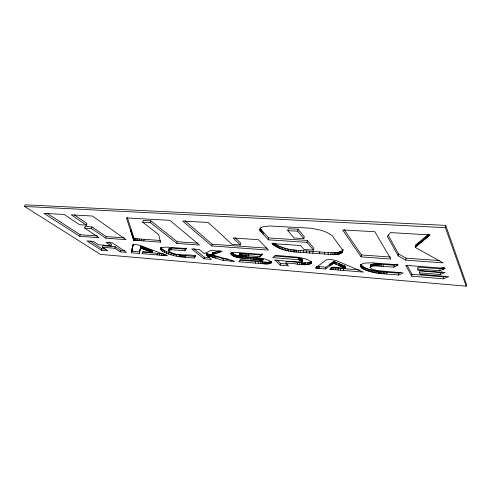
<?xml version="1.0" encoding="UTF-8"?>
<svg xmlns="http://www.w3.org/2000/svg" width="491" height="491" viewBox="0 0 491 491"><rect width="100%" height="100%" fill="white"/><g stroke="black" fill="none" stroke-linecap="round" stroke-linejoin="round"><path stroke-width="0.74" d="M360.326 265.834C362.1 261.936 368.207 263.311 371.693 262.777L398.269 264.833L393.88 267.147L375.351 265.797L371.57 266.19L370.183 267.19L371.742 268.933L377.156 270.596L403.117 272.922L398.594 275.064C388.755 273.917 378.598 274.199 369.029 271.265C366.096 270.001 359.75 268.945 360.541 264.6M259.892 229.972L260.322 228.057L261.513 230.144L268.712 237.957L307.391 240.443L313.847 248.25L313.479 250.128L307.004 242.364L268.301 239.817L260.15 230.807L260.31 227.83M239.504 255.51L240.995 255.203L260.015 256.652L262.384 254.448L235.84 252.405L232.126 252.705L230.985 253.473L231.384 254.516L233.016 255.805L237.877 257.585L259.764 259.862L261.881 260.359L262.648 261.077L240.872 259.622L238.694 261.721L258.34 263.36C262.378 263.102 267.632 265.3 271.136 262.789L270.688 261.703L269.271 260.543L264.508 258.812L241.67 256.455L239.504 255.51L239.903 253.706L240.664 253.466L260.402 254.921L261.31 254.086M239.903 253.706L240.093 254.068M466.217 286.185L466.45 284.277L445.699 225.387L25.115 204.815L24.55 206.459L100.489 254.399L466.217 286.185L445.386 227.664L445.699 225.387M441.937 267.926L440.01 268.767L418.001 267.116L417.718 269.056L439.74 270.737L442.71 269.461L442.882 268.135M442.71 269.461L443.269 267.969M443.091 269.295L443.625 267.81M443.453 269.136L443.956 267.669M443.784 268.994L444.251 267.54M444.073 268.865L445.196 268.368L405.787 265.349L411.703 276.163L443.324 278.796L443.576 276.881L445.619 276.065M439.74 270.737L440.01 268.767M440.402 272.566L419.823 270.928L419.547 272.843L440.145 274.506L440.402 272.566L442.274 271.805M442.311 269.627L442.575 267.65M426.163 238.233L426.476 236.061L428.502 234.367L428.189 236.552L415.196 247.403L443.091 262.869L405.762 260.138L398.183 255.872L387.374 236.41L390.511 232.593L430.091 234.937L428.189 236.552M427.244 237.337L427.557 235.158M428.974 235.895L429.183 234.434M422.358 241.369L422.671 239.227L426.476 236.061M423.696 240.271L424.009 238.117M424.973 239.215L425.286 237.055M417.681 245.248L417.994 243.143L422.671 239.227M418.682 244.414L418.989 242.302M419.805 243.481L420.112 241.357M421.033 242.462L421.346 240.332M415.196 247.403L415.503 245.322L417.994 243.143M415.3 247.292L415.613 245.205M415.441 247.55L415.644 246.163M415.619 247.01L415.932 244.917M411.703 276.163L411.98 274.285L407.125 265.324M416.135 246.562L416.448 244.469M416.828 245.973L417.141 243.874M405.762 260.138L406.063 258.162L398.496 253.884L388.08 234.956M396.716 265.723L396.912 264.446M397.059 265.551L397.256 264.268M397.379 265.392L397.575 264.103M398.594 275.064L398.882 273.205L400.822 272.278M393.88 267.147L394.181 265.244L396.028 264.305M396.347 265.907L396.55 264.631M398.183 255.872L398.496 253.884M384.723 273.898L385.018 272.057L398.882 273.205M386.748 274.07L387.043 272.229M381.783 273.64L382.078 271.805L385.018 272.057M383.201 266.312L383.508 264.422L394.181 265.244M383.084 273.757L383.385 271.916M378.745 265.981L379.058 264.097L383.508 264.422M378.144 273.229L378.444 271.4L382.078 271.805M378.684 273.309L378.984 271.474M379.979 266.073L380.286 264.183M379.255 273.383L379.555 271.548M379.924 273.456L380.224 271.621M381.452 266.183L381.759 264.293M380.746 273.542L381.047 271.707M375.351 265.797L375.664 263.919L379.058 264.097M374.406 272.591L374.713 270.762C369.895 269.479 363.892 268.804 360.781 264.477L360.462 266.325M375.75 265.809L376.063 263.925M376.259 265.827L376.572 263.943M375.603 272.818L375.903 270.983L374.713 270.762M376.916 265.864L377.229 263.98M377.732 265.913L378.045 264.029M376.849 273.027L377.149 271.198L378.444 271.4M371.57 266.19L371.883 264.318L375.664 263.919M371.079 271.842L371.386 270.013M372.16 266.048L372.473 264.176M372.841 265.938L373.154 264.066M372.147 272.106L372.454 270.277M373.602 265.858L373.915 263.98M373.258 272.358L373.565 270.529M374.443 265.809L374.756 263.931M368.047 270.952L368.354 269.123M369.029 271.265L369.336 269.436M370.183 267.19L370.539 265.146L371.883 264.318M370.202 267.392L370.539 265.146M370.282 267.607L370.711 264.901M370.687 266.552L371 264.68M370.042 271.56L370.349 269.731M371.079 266.355L371.392 264.489M364.009 269.338L364.322 267.509M364.874 269.749L365.187 267.92M365.832 270.154L366.145 268.325M366.894 270.559L367.2 268.724M360.787 266.871L361.106 265.023M361.02 267.165L361.339 265.324M361.444 267.626L361.763 265.784M361.953 268.068L362.272 266.226M362.548 268.497L362.867 266.662M363.236 268.927L363.549 267.086M262.624 261.126L262.973 259.248L261.402 258.376L240.32 256.339L234.729 254.768L231.623 252.638L231.224 254.326M361.106 256.867L342.608 229.929L374.842 231.721L390.885 259.052L361.106 256.867L361.437 254.952L344.277 229.751M360.369 266.073L360.584 264.839M360.597 266.588L360.916 264.741M343.062 265.318C346.394 265.435 345.689 269.755 342.73 267.129L343.062 265.318L333.88 261.476L325.92 267.208L316.486 266.417M343.197 267.325L343.528 265.514M343.553 267.472L343.884 265.668M345.179 268.166L332.634 267.116L329.676 269.289L343.369 270.443L343.694 268.657M343.841 267.595L344.173 265.791M344.117 267.712L344.443 265.901M344.369 267.816L344.694 266.012M344.596 267.914L344.921 266.104M344.792 267.994L345.118 266.19M344.897 267.534L345.112 266.331L345.474 266.343M344.952 268.068L345.277 266.257M345.081 268.16L345.4 266.312M342.73 267.129L339.324 265.674L339.655 263.863M313.479 250.128L303.966 249.453L300.566 245.518L271.836 243.554L275.377 246.286L281.024 248.98L286.934 250.711L293.808 251.901L334.052 254.663L338.692 254.111L341.355 253.049L343.006 249.637M341.754 252.791L342.43 250.606M342.08 252.515L342.583 250.042L332.217 235.723L327.061 232.482L320.961 230.205L310.999 228.223L269.338 225.983L262.845 226.824L261.194 227.579L260.021 229.113M342.331 252.227L342.871 249.993M342.522 251.908L343 249.428M340.097 266.005L340.429 264.195M340.84 266.325L341.165 264.508M340.545 270.21L340.871 268.43L359.222 269.921M341.533 266.619L341.865 264.809M342.172 266.889L342.503 265.079M162.957 255.394L163.374 253.841L142.611 252.116L142.187 253.644L167.578 255.768L140.107 245.414L135.663 244.506L133.804 244.543L133 245.052L131.392 252.773L139.254 253.424L140.831 246.801M133.178 244.42L131.392 252.773M337.986 254.24L338.336 252.349L342.104 250.883M338.36 254.178L338.71 252.288M339.324 265.674L336.574 264.496L336.906 262.679M335.629 269.798L335.961 268.025L340.871 268.43M338.692 254.111L339.042 252.214M338.999 254.037L339.349 252.141M339.293 253.945L339.643 252.049M339.6 253.841L339.95 251.938M339.925 253.712L340.275 251.815M340.3 253.559L340.65 251.656M338.545 265.343L338.876 263.526M340.871 253.307L341.22 251.398M337.955 269.995L338.281 268.215M341.355 253.049L341.705 251.14M343.369 270.443L363.346 272.094L336.507 260.709L330.695 259.42L326.435 259.794L315.394 268.043L325.582 268.976L332.315 264.072L332.653 262.262M334.052 254.663L334.402 252.779L338.336 252.349M332.315 264.072L333.064 261.961M331.977 269.491L332.309 267.718L335.961 268.025M332.726 263.771L333.389 261.728M333.051 263.544L333.708 261.507M333.266 263.391L333.776 261.476M335.065 254.614L335.414 252.73M333.438 263.299L333.88 261.476M336.574 264.496L333.702 263.329L334.046 261.513M333.966 263.415L334.303 261.599M334.353 263.563L334.69 261.746M335.985 254.51L336.335 252.626M333.622 269.633L333.954 267.859M334.893 263.784L335.23 261.967M337.059 254.375L337.409 252.484M335.623 264.09L335.961 262.274M337.556 254.307L337.912 252.417M330.793 254.565L331.143 252.687L334.402 252.779M329.995 265.754L330.333 263.962M330.652 265.275L330.989 263.477M332.708 254.651L333.058 252.767M331.265 264.833L331.603 263.029M330.744 269.387L331.075 267.613L332.309 267.718M331.824 264.428L332.162 262.617M328.068 254.393L328.424 252.521L331.143 252.687M325.582 268.976L325.92 267.208M324.312 254.135L324.668 252.27L328.424 252.521M317.321 268.276L317.659 266.527M318.162 268.35L318.499 266.601M319.199 268.442L319.537 266.687M316.143 268.166L316.37 267M319.297 253.773L319.659 251.914L324.668 252.27M316.652 268.215L316.996 266.466M312.822 253.307L313.184 251.453M310.895 263.71L311.245 261.936C303.278 264.674 294.496 261.046 286.37 261.586L286.007 263.317L288.493 265.877L280.177 265.183L275.15 260.058C269.498 259.678 315.283 264.397 298.184 259.678L272.781 257.622L275.604 255.369L298.203 257.247L304.199 258.524L308.33 260.034L310.797 261.734L311.251 263.311C303.573 266.994 294.054 262.384 286.007 263.317M311.251 263.311L311.484 262.126M311.362 262.851L311.595 261.66M306.985 264.649L307.335 262.888M309.404 253.055L309.772 251.208M308.33 264.514L308.673 262.753M309.428 264.311L309.778 262.544M310.281 264.041L310.631 262.274M303.364 264.667L303.714 262.912M306.175 252.822L306.55 250.981M304.046 264.704L304.395 262.949M304.561 264.723L304.911 262.967M304.991 264.723L305.347 262.967M305.408 264.717L305.758 262.961M342.657 251.552L342.718 250.324M299.608 264.391L299.964 262.648M300.676 260.322L301.038 258.542L298.546 257.898L274.653 255.995M300.965 260.433L301.038 258.542M301.222 260.549L301.321 258.653M301.456 260.666L301.584 258.769M303.199 252.601L303.567 250.766M301.658 260.795L301.812 258.892M301.554 261.918L301.793 260.739M301.83 260.917L302.014 259.015M301.222 264.514L301.572 262.765M301.965 261.04L302.186 259.144M301.959 261.715L302.327 259.26M302.143 261.568L302.431 259.371M302.444 264.606L302.8 262.857M307.004 242.364L307.391 240.443M298.184 259.678L298.546 257.898M297.552 264.232L297.902 262.489M300.517 252.405L300.891 250.57L319.659 251.914M299.24 259.917L299.602 258.137M303.88 238.614L304.273 236.68L298.098 229.211L288.242 228.696L287.83 230.66L294.06 237.994L303.88 238.614L297.693 231.193L287.83 230.66M299.639 260.009L300.001 258.229M300.013 260.107L300.375 258.334M300.357 260.212L300.719 258.438M296.251 252.086L296.625 250.257L300.891 250.57M298.184 252.233L298.559 250.404M291.777 251.644L292.157 249.821L296.625 250.257M293.397 251.865L293.771 250.042M297.693 231.193L298.098 229.211M293.808 251.901L294.183 250.072M294.778 251.975L295.152 250.152M288.53 251.061L288.911 249.244L292.157 249.821M290.15 251.374L290.531 249.551M285.369 250.324L285.75 248.501L279.207 246.267L274.309 243.481L273.917 245.316M286.934 250.711L287.315 248.888L285.75 248.501M281.024 248.98L281.411 247.157M282.399 249.459L282.785 247.636M280.177 265.183L280.539 263.483L277.028 259.874M283.853 249.907L284.24 248.084M277.912 247.667L278.299 245.844M278.814 248.09L279.207 246.267M279.735 248.483L280.122 246.66M270.664 263.366L271.351 261.402M274.616 245.807L275.015 243.972M270.983 263.102L271.228 261.967M275.377 246.286L275.77 244.457M276.188 246.764L276.58 244.935M277.028 247.225L277.421 245.396M139.254 253.424L140.395 248.36M267.638 263.913L268.006 262.219L271.032 261.666M272.701 244.34L272.971 243.113M268.657 263.845L269.025 262.151M273.272 244.825L273.671 242.99M269.498 263.735L269.866 262.041M270.167 263.575L270.535 261.875M263.777 263.796L264.146 262.108L268.006 262.219M264.753 263.857L265.122 262.176M265.459 263.9L265.827 262.212M265.993 263.919L266.361 262.231M266.453 263.925L266.822 262.237M261.378 255.406L261.635 254.246M261.58 255.222L261.832 254.062M260.66 260.003L261.034 258.297M261.764 255.05L262.022 253.89M261.028 260.083L261.402 258.376M261.353 260.169L261.728 258.462M260.66 263.55L261.034 261.869L264.146 262.108M261.635 260.261L262.01 258.554M261.881 260.359L262.255 258.653M262.09 260.469L262.464 258.769M262.268 260.592L262.648 258.892M262.482 260.789L262.802 259.027M262.568 260.899L262.906 259.144M262.507 261.2L262.973 259.248M262.446 263.692L262.814 262.01M268.301 239.817L268.712 237.957M160.404 248.894L161.564 247.691L165.903 247.09L186.169 248.556L184.843 250.748L171.156 249.716L169.192 250.042L168.511 250.668C175.017 257.124 187.93 253.43 195.639 255.952L194.105 258.002L179.344 256.701L173.507 255.596L166.314 253.301L162.754 251.515L160.471 249.275L160.772 247.47M257.1 259.604L257.474 257.904M262.967 234.121L263.391 232.231M258.07 259.696L258.444 257.99M258.855 259.77L259.23 258.063M258.34 263.36L258.708 261.685L261.034 261.869M260.015 256.652L260.402 254.921M259.426 259.825L259.807 258.119M259.764 259.862L260.144 258.156M260.236 259.929L260.617 258.229M253.356 259.285L253.743 257.591M259.954 230.365L260.383 228.45M260.15 230.807L260.58 228.898M260.512 231.353L260.942 229.444M254.712 259.401L255.093 257.701M261.083 232.053L261.513 230.144M255.971 259.506L256.351 257.806M261.887 232.955L262.317 231.058M255.381 263.115L255.756 261.445M250.447 259.045L250.833 257.358M251.926 259.168L252.313 257.474M248.44 255.743L248.833 254.031M247.771 258.831L248.158 257.143M242.597 258.376L242.984 256.689M243.794 255.394L244.187 253.687M243.935 258.499L244.322 256.818M245.15 255.492L245.543 253.786M245.629 258.653L246.016 256.965M246.703 255.608L247.09 253.902M239.565 255.633L239.989 253.614M239.749 255.24L240.142 253.54M239.215 257.879L239.608 256.198M239.97 255.191L240.369 253.491M240.271 255.167L240.664 253.466M240.51 255.173L240.909 253.473M239.933 258.02L240.32 256.339M240.995 255.203L241.388 253.497M240.682 258.143L241.069 256.462M241.707 255.246L242.1 253.54M241.541 258.254L241.928 256.572M242.646 255.308L243.039 253.608M235.741 256.977L236.134 255.295M236.251 257.143L236.644 255.461M236.772 257.296L237.165 255.615M237.319 257.444L237.712 255.762M240.424 244.948L233.041 238.012L258.321 239.688L268.602 250.097L211.701 245.936L182.726 221.054L208.178 222.466L232.04 244.352L240.424 244.948L240.835 243.174L235.048 237.699M237.877 257.585L238.27 255.903M238.448 257.714L238.841 256.038M232.304 255.32L232.703 253.638M232.495 255.461L232.887 253.773M232.666 255.584L233.065 253.902M228.53 259.205L223.491 258.788L206.729 253.669L206.324 255.308L223.104 260.42L231.506 261.12L231.764 260.027M232.844 255.701L233.237 254.013M233.016 255.805L233.415 254.123M233.207 255.909L233.606 254.228M233.415 256.02L233.808 254.338M233.648 256.13L234.041 254.448M233.906 256.259L234.305 254.577M234.336 256.449L234.729 254.768M234.784 256.627L235.177 254.952M235.257 256.805L235.649 255.13M230.966 253.638L231.255 252.343M231.028 253.976L231.249 252.681M231.108 254.148L231.506 252.454M231.384 254.516L231.783 252.822M231.58 254.712L231.979 253.025M230.297 261.022L230.555 259.929M231.82 254.927L232.218 253.239M232.102 255.16L232.501 253.479M223.104 260.42L223.491 258.788M231.506 261.12L234.287 261.298L211.934 254.786L218.378 252.65L218.79 250.975L212.339 253.135L212.861 253.319M218.378 252.65L219.753 252.178L220.158 250.496M213.524 257.511L213.923 255.879M214.334 254.031L214.739 252.374M215.549 253.62L215.954 251.957M214.653 257.855L215.046 256.222M216.936 253.147L217.341 251.478M215.795 258.205L216.193 256.572M210.516 256.59L210.915 254.958M211.431 256.873L211.836 255.24M211.959 254.804L212.364 253.123M212.057 254.841L212.499 253.08M212.192 254.7L212.597 253.049M212.229 254.897L212.713 253.012M212.456 254.97L212.849 252.975M212.591 254.584L212.996 252.933M212.744 254.541L213.149 252.89M212.91 254.498L213.315 252.84M212.443 257.186L212.842 255.547M213.413 254.338L213.818 252.681M219.753 252.178L222.116 251.331L210.891 250.416L204.195 253.608L199.328 249.526L191.686 248.943L203.986 258.831L211.431 259.451L206.355 255.338L206.729 253.669M206.465 255.437L206.883 253.712M206.656 255.59L207.055 253.767M206.871 255.467L207.276 253.835M207.141 255.553L207.546 253.915M207.454 255.645L207.859 254.013M207.797 255.756L208.202 254.117M208.172 255.872L208.577 254.234M208.565 255.989L208.97 254.356M209.056 256.142L209.461 254.51M211.701 245.936L212.124 244.223L184.941 220.717M209.712 256.345L210.117 254.712M203.986 258.831L204.385 257.223L193.859 248.71M194.105 258.002L195.277 255.375M185.647 249.483L185.929 248.391M185.764 249.299L186.046 248.207M185.868 249.127L186.15 248.035M184.156 257.161L184.567 255.584L194.51 256.412M185.549 257.284L185.954 255.701M180.381 256.818L180.792 255.24L184.567 255.584M181.093 256.885L181.504 255.308M181.946 256.965L182.357 255.388M182.965 257.057L183.37 255.48M184.843 250.748L185.267 249.121L171.58 248.102L169.027 248.827L168.757 251.239M178.976 256.652L179.387 255.081L180.792 255.24M179.344 256.701L179.755 255.124M179.804 256.756L180.215 255.179M173.507 255.596L173.924 254.025L179.387 255.081M176.803 243.383L177.245 241.719L150.903 220.858L143.188 220.459L142.697 222.208L158.697 234.649L160.44 242.155L133.583 240.148L126.469 217.93L169.818 220.336L199.518 245.046L176.803 243.383L150.412 222.619L142.697 222.208M176.208 256.185L176.619 254.614M171.156 249.716L171.58 248.102M170.929 254.909L171.347 253.338C167.695 252.006 163.233 251.054 160.901 247.685L160.471 249.275M166.314 253.301L166.731 251.73M165.792 255.627L166.068 254.59M168.511 250.668L169.027 248.827M168.566 250.938L168.99 249.342M168.824 250.22L169.254 248.618M169.192 250.042L169.616 248.44M168.511 254.135L168.935 252.564M169.696 249.901L170.119 248.299M170.34 249.802L170.764 248.194M164.375 252.423L164.798 250.846M164.516 255.523L164.792 254.485M159.17 255.081L159.593 253.528M160.68 249.692L161.109 248.102M161.502 250.594L161.932 249.011M161.165 255.246L161.582 253.694M162.754 251.515L163.184 249.931M157.016 254.897L157.439 253.35M160.44 242.155L160.735 241.056M152.149 250.655L151.989 252.337L152.149 250.655L140.892 246.592M142.187 253.644L142.789 251.595L151.836 252.337L152.351 250.735M151.719 252.214L148.712 251.067L149.141 249.508M149.368 251.318L149.798 249.759M149.976 251.552L150.406 249.993M150.528 251.76L150.958 250.201M151.013 251.944L151.443 250.385M151.412 252.098L151.842 250.539M145.115 249.704L145.545 248.145M145.827 249.98L146.263 248.415M146.564 250.257L146.993 248.698M147.294 250.533L147.73 248.974M148.018 250.803L148.448 249.25M148.712 251.067L141.469 248.329L141.911 246.764M143.759 240.952L144.213 239.332L160.127 240.455M141.752 248.434L142.194 246.869M142.059 248.544L142.494 246.985M142.378 248.667L142.813 247.108M142.758 248.814L143.194 247.249M150.412 222.619L150.903 220.858M143.237 248.998L143.673 247.433M143.802 249.207L144.237 247.648M144.434 249.446L144.87 247.887M141.12 240.762L141.574 239.142M140.322 248.636L140.935 246.464M139.947 250.25L140.96 246.421M141.469 248.329L140.659 248.029L141.101 246.464M140.807 248.078L141.242 246.513M140.991 248.151L141.426 246.586M141.218 248.231L141.654 246.666M137.179 240.467L137.633 238.853L144.213 239.332M138.935 240.596L139.395 238.982M133.11 238.724L133.577 237.104L127.427 217.617M133.362 239.485L133.822 237.877L133.577 237.104M133.521 239.97L133.822 237.877M133.583 240.148L133.982 238.362M133.718 240.173L134.172 238.565L137.633 238.853M134.111 240.216L134.571 238.608M132.619 246.457L133.282 244.021M132.257 248.176L132.944 245.432M132.14 248.814L132.576 247.268M131.913 250.042L132.46 247.906M131.717 251.11L132.245 249.072M134.798 240.277L135.258 238.669M131.471 252.417L132.067 250.029M135.811 240.363L136.271 238.749M131.379 233.317L131.852 231.666M131.907 234.974L132.38 233.335M132.38 236.441L132.846 234.815M132.785 237.699L133.245 236.079M130.796 231.494L131.275 229.831M111.095 245.77L105.995 242.376L112.482 242.873L126.568 252.368L120.209 251.84L120.645 250.336L115.287 246.752L102.809 245.758L102.361 247.255L107.824 250.803L101.527 250.281L86.938 240.915L93.364 241.406L98.55 244.776L111.095 245.77L111.543 244.248L108.364 242.112M120.209 251.84L114.845 248.268L115.287 246.752M101.527 250.281L101.962 248.802L89.933 241.038M86.453 225.142L71.213 214.862L92.425 216.04L126.046 239.669L105.792 238.184L106.259 236.619L91.964 226.916L85.139 226.474L84.642 228.076L99.09 237.693L79.708 236.275L43.975 213.346L64.211 214.469L79.579 224.706L86.453 225.142L86.962 223.515L74.282 214.911M105.792 238.184L91.467 228.524L91.964 226.916M79.708 236.275L80.186 234.741L47.068 213.364M263.016 259.408L262.347 259.567M302.131 260.064L302.548 259.561M440.145 274.506L445.122 272.511L418.252 270.345L417.718 269.056M443.324 278.796L448.762 276.648L420.284 274.285L419.547 272.843M24.55 206.459L445.386 227.664M84.642 228.076L91.467 228.524M80.186 234.741L97.328 235.975M106.259 236.619L124.254 237.908M177.245 241.719L197.677 243.186M212.124 244.223L266.717 248.145M361.437 254.952L390.437 257.038M406.063 258.162L439.555 260.568M345.112 266.331L344.019 266.245M102.361 247.255L114.845 248.268M101.962 248.802L105.467 249.09M120.645 250.336L124.88 250.686M131.821 251.257L139.683 251.901M204.385 257.223L209.596 257.652M239.835 260.138L258.708 261.685M280.539 263.483L287.339 264.041M411.98 274.285L443.576 276.881M375.903 270.983L377.149 271.198M287.315 248.888L288.911 249.244M171.347 253.338L173.924 254.025M207.306 254.166L206.76 253.7M370.73 265.981L370.515 265.533"/></g></svg>
